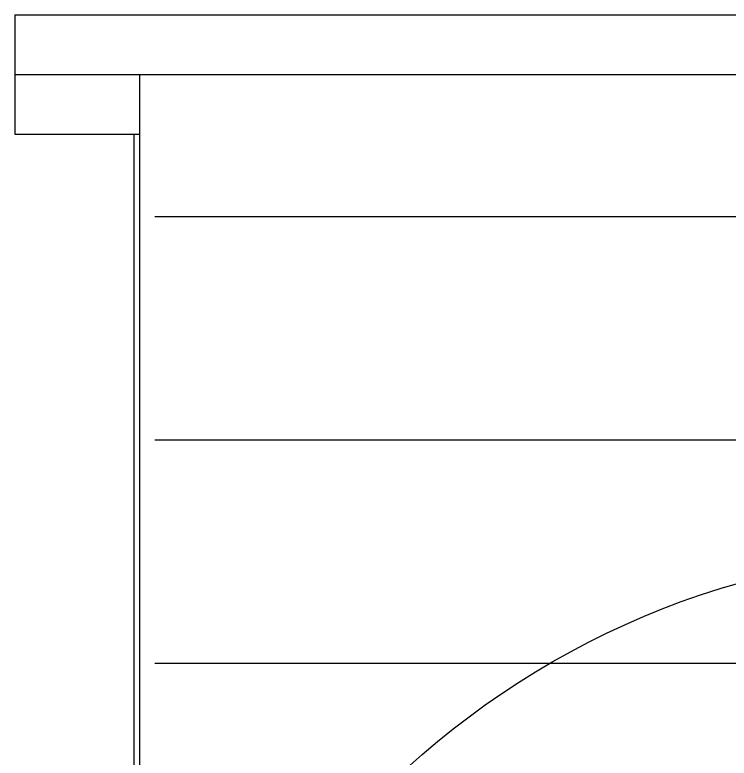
# Model space of a CAD drawing. Header units: inches. Extents: x -164 to 250, y -285 to 80.
# Drawn here: x -13.57 to -1.58, y -178.79 to -166.31 of the extents above; entities that cross this region are included whole.
import ezdxf

# ---------------------------------------------------------------- set-up
doc = ezdxf.new("R2010")
doc.units = ezdxf.units.IN
doc.header["$MEASUREMENT"] = 0

msp = doc.modelspace()

# ---------------------------------------------------------------- linework, layer by layer
for p, q in [((-13.5709, -166.31425), (-13.5709, -167.31425)), ((-13.5709, -166.31425), (18.4291, -166.31425)), ((-13.5709, -166.31425), (18.4291, -166.31425)), ((-13.5709, -167.31425), (-13.5709, -168.31425)), ((-13.5709, -167.31425), (18.4291, -167.31425)), ((-13.5709, -167.31425), (18.4291, -167.31425)), ((-13.5709, -167.31425), (18.4291, -167.31425)), ((-11.4709, -189.31425), (-11.4709, -167.31425)), ((-13.5709, -168.31425), (-11.4709, -168.31425)), ((-11.5709, -188.31425), (-11.5709, -168.31425)), ((-11.2209, -169.69766), (16.0791, -169.69766)), ((-11.2209, -173.44766), (16.0791, -173.44766)), ((-11.2209, -177.19766), (16.0791, -177.19766))]:
    msp.add_line(p, q)
msp.add_circle((2.4291, -189.31425), 14)

doc.saveas('drawing.dxf')
